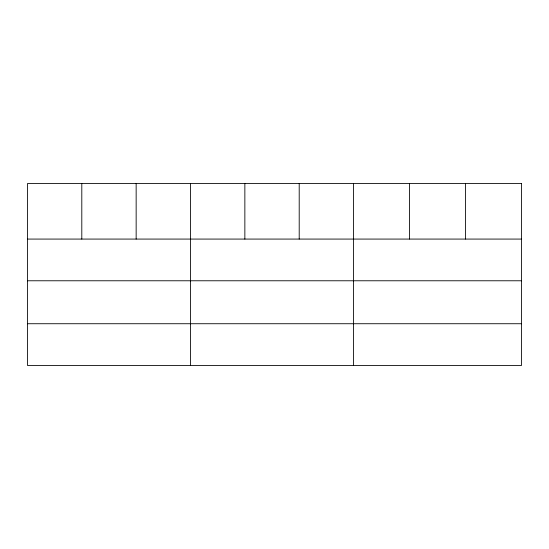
<?xml version="1.0" encoding="UTF-8"?>
<svg xmlns="http://www.w3.org/2000/svg" width="549" height="549" viewBox="0 0 549 549"><rect width="100%" height="100%" fill="white"/><g stroke="black" fill="none" stroke-linecap="round" stroke-linejoin="round"><path stroke-width="0.82" d="M27.45 239.076L521.55 239.076M27.45 280.772L521.55 280.772M27.45 323.732L521.55 323.732M465.552 183.579L465.552 239.076M409.554 183.579L409.554 239.076M353.556 183.579L353.556 365.421M299.205 183.579L299.205 239.076M244.854 183.579L244.854 239.076M190.503 183.579L190.503 365.421M136.152 183.579L136.152 239.076M81.801 183.579L81.801 239.076M521.55 183.579L27.45 183.579L27.45 365.421L521.55 365.421L521.55 183.579"/></g></svg>
